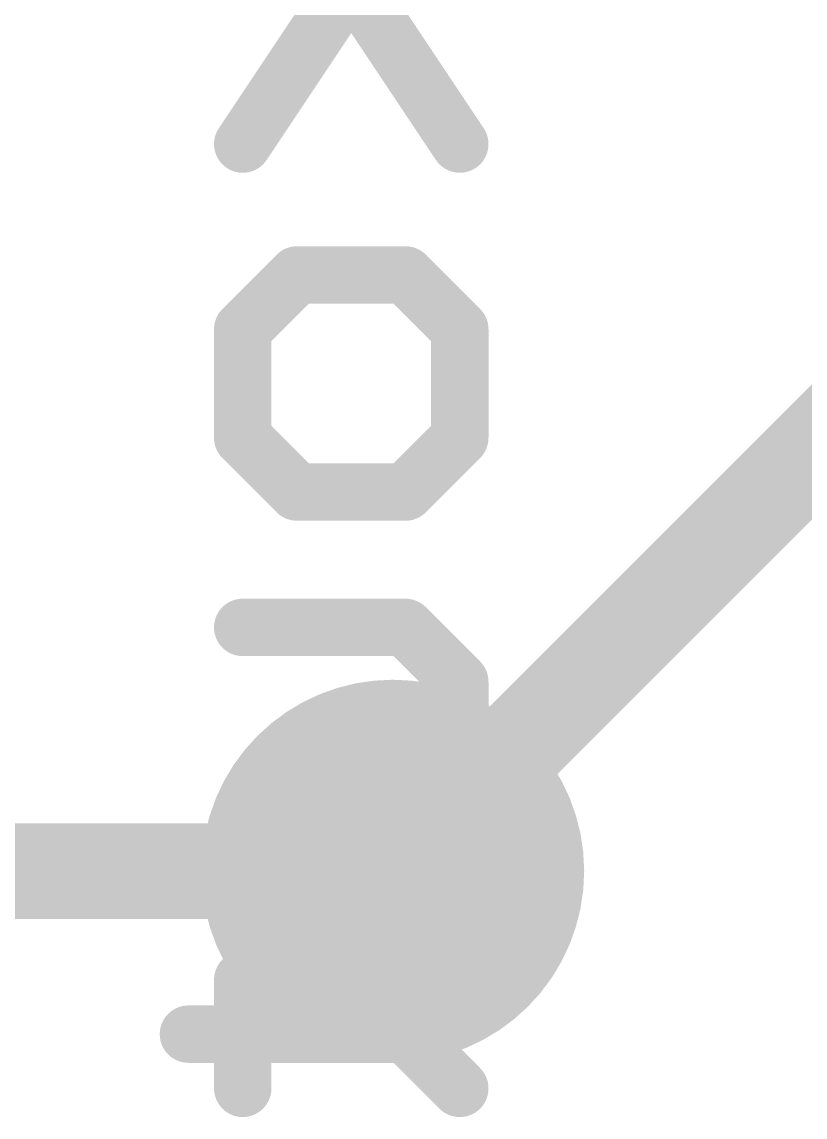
# Model space of a CAD drawing. Extents: x -4.1 to 20.4, y -14 to 28.1.
# Drawn here: x 10.445 to 12.524, y 6.967 to 9.874 of the extents above; entities that cross this region are included whole.
import ezdxf

# ---------------------------------------------------------------- set-up
doc = ezdxf.new("R2010")
doc.units = 0
for name, color, linetype in [('1', 12, 'CONTINUOUS'), ('16', 132, 'CONTINUOUS'), ('18', 110, 'CONTINUOUS'), ('22', 40, 'CONTINUOUS')]:
    doc.layers.add(name, color=color, linetype=linetype)

# ---------------------------------------------------------------- blocks, each defined once
blk = doc.blocks.new('ROUNDV')
at = {"const_width": 0.5}
blk.add_lwpolyline([(0, -0.25, 1), (0, 0.25, 1), (0, -0.25)], format="xyb", dxfattribs=at)

msp = doc.modelspace()

# ---------------------------------------------------------------- linework, layer by layer
at = {"layer": '1', "const_width": 0.254}
msp.add_lwpolyline([(13.065, 9.255), (11.43, 7.62)], dxfattribs=at)
at = {"layer": '1', "const_width": 0.127}
msp.add_lwpolyline([(11.3851, 7.6649, 1), (11.4749, 7.5751)], format="xyb", dxfattribs=at)
at = {"layer": '16', "const_width": 0.254}
msp.add_lwpolyline([(11.43, 7.62), (7.0968, 7.62)], dxfattribs=at)
at = {"layer": '16', "const_width": 0.127}
msp.add_lwpolyline([(11.43, 7.5565, 1), (11.43, 7.6835)], format="xyb", dxfattribs=at)
at = {"layer": '22', "const_width": 0.1524}
for points in [[(11.3197, 9.982), (11.0316, 9.5498)], [(11.6078, 9.5498), (11.3197, 9.982)], [(11.0316, 9.0584), (11.1756, 9.2024)], [(11.1756, 9.2024), (11.4637, 9.2024)], [(11.4637, 9.2024), (11.6078, 9.0584)], [(11.0316, 8.7703), (11.0316, 9.0584)], [(11.6078, 9.0584), (11.6078, 8.7703)], [(11.1756, 8.6262), (11.0316, 8.7703)], [(11.6078, 8.7703), (11.4637, 8.6262)], [(11.4637, 8.6262), (11.1756, 8.6262)], [(11.0316, 8.2669), (11.4637, 8.2669)], [(11.4637, 8.2669), (11.6078, 8.1228)], [(11.6078, 8.1228), (11.6078, 7.6907)], [(11.6078, 7.6907), (11.0316, 7.6907)], [(11.0316, 7.3314), (11.0316, 7.0433)], [(10.8875, 7.1873), (11.4637, 7.1873)], [(11.4637, 7.1873), (11.6078, 7.0433)]]:
    msp.add_lwpolyline(points, dxfattribs=at)
at = {"layer": '22', "const_width": 0.0762}
for points in [[(10.9999, 9.571, 1), (11.0633, 9.5287)], [(11.5761, 9.5287, 1), (11.6395, 9.571)], [(11.1756, 9.2405, 1), (11.1756, 9.1643)], [(11.2026, 9.1755, 1), (11.1487, 9.2294)], [(11.4907, 9.2294, 1), (11.4368, 9.1755)], [(11.4637, 9.1643, 1), (11.4637, 9.2405)], [(11.0697, 9.0584, 1), (10.9935, 9.0584)], [(11.6459, 9.0584, 1), (11.5697, 9.0584)], [(11.0046, 9.0853, 1), (11.0585, 9.0314)], [(11.5809, 9.0314, 1), (11.6347, 9.0853)], [(11.0585, 8.7972, 1), (11.0046, 8.7433)], [(11.6347, 8.7433, 1), (11.5809, 8.7972)], [(10.9935, 8.7703, 1), (11.0697, 8.7703)], [(11.5697, 8.7703, 1), (11.6459, 8.7703)], [(11.1756, 8.6643, 1), (11.1756, 8.5881)], [(11.4637, 8.5881, 1), (11.4637, 8.6643)], [(11.1487, 8.5993, 1), (11.2026, 8.6531)], [(11.4368, 8.6531, 1), (11.4907, 8.5993)], [(11.0316, 8.305, 1), (11.0316, 8.2288)], [(11.4907, 8.2938, 1), (11.4368, 8.24)], [(11.4637, 8.2288, 1), (11.4637, 8.305)], [(11.6459, 8.1228, 1), (11.5697, 8.1228)], [(11.5809, 8.0959, 1), (11.6347, 8.1498)], [(11.0316, 7.7288, 1), (11.0316, 7.6526)], [(11.6078, 7.6526, 1), (11.6078, 7.7288)], [(11.5697, 7.6907, 1), (11.6459, 7.6907)], [(11.0697, 7.3314, 1), (10.9935, 7.3314)], [(10.8875, 7.2254, 1), (10.8875, 7.1492)], [(11.4907, 7.2143, 1), (11.4368, 7.1604)], [(11.4637, 7.1492, 1), (11.4637, 7.2254)], [(11.5809, 7.0163, 1), (11.6347, 7.0702)], [(10.9935, 7.0433, 1), (11.0697, 7.0433)]]:
    msp.add_lwpolyline(points, format="xyb", dxfattribs=at)

# ---------------------------------------------------------------- block references
at = {"layer": '18', "xscale": 1.016, "yscale": 1.016}
msp.add_blockref('ROUNDV', (11.43, 7.62), dxfattribs=at)
msp.add_blockref('ROUNDV', (11.43, 7.62), dxfattribs=at)

doc.saveas('drawing.dxf')
